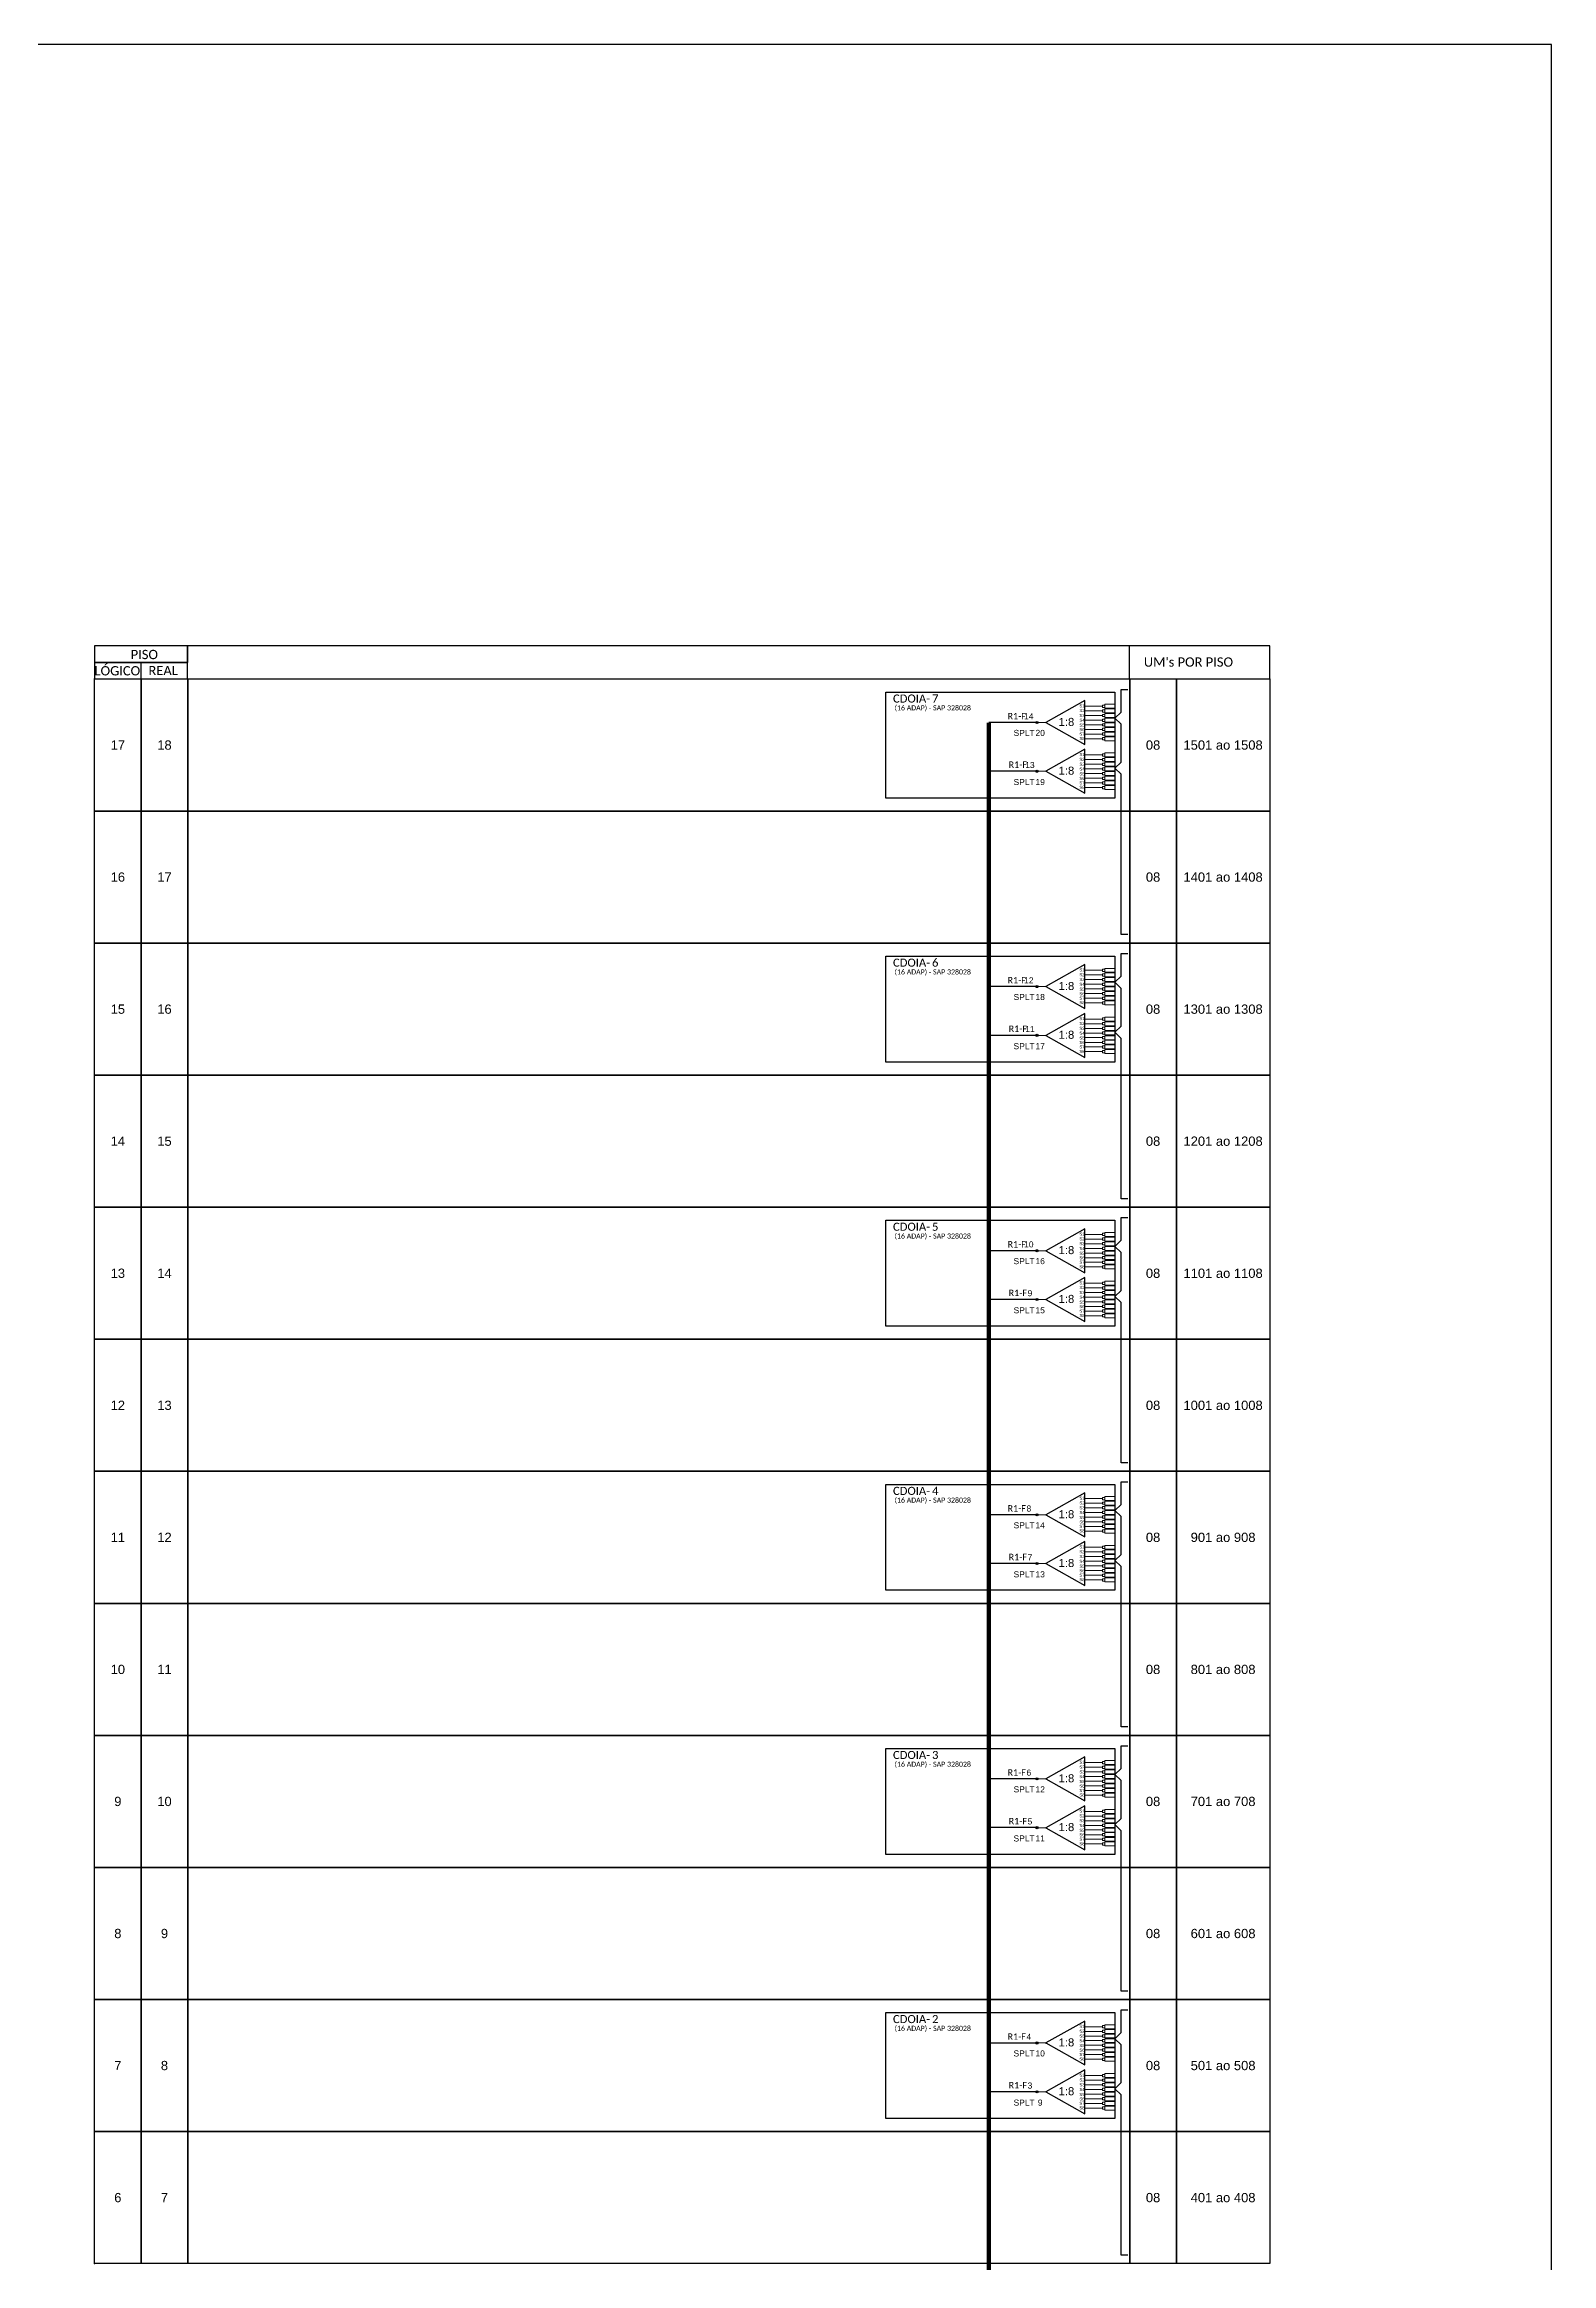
# Model space of a CAD drawing. Extents: x -89 to 1415, y 705 to 1544.
# Drawn here: x 1121.9 to 1414.5, y 1112.9 to 1543.6 of the extents above; entities that cross this region are included whole.
import ezdxf
from ezdxf.enums import TextEntityAlignment as Align

# ---------------------------------------------------------------- set-up
doc = ezdxf.new("R2010")
doc.units = 0
doc.styles.add('ARIAL', font='arial.ttf')
doc.styles.add('WMF-Calibri0', font='calibri.ttf')

# ---------------------------------------------------------------- blocks, each defined once
blk = doc.blocks.new('SPLT_1-8_SC-APC')
at = {"color": 1}
blk.add_lwpolyline([(-7.37, -2.1), (-17.04, -7.55), (-7.37, -13), (-7.37, -2.1)], dxfattribs=at)
at = {"color": 3, "lineweight": 0}
for points in [[(-2.99, -3.51), (-7.37, -3.51)], [(-7.37, -4.66), (-2.99, -4.66)], [(-2.41, -3.02), (-2.41, -4)], [(-2.41, -3.02), (0, -3.02)], [(-2.41, -4), (0, -4)], [(-2.41, -4.17), (-2.41, -5.16)], [(-2.41, -4.17), (0, -4.17)], [(-2.41, -5.16), (0, -5.16)], [(-2.41, -5.32), (-2.41, -6.31)], [(-2.41, -5.32), (0, -5.32)], [(-7.37, -5.82), (-2.99, -5.82)], [(-7.37, -6.97), (-2.99, -6.97)], [(-7.37, -8.12), (-2.99, -8.12)], [(-7.37, -9.28), (-2.99, -9.28)], [(-7.37, -10.43), (-2.99, -10.43)], [(-2.41, -6.31), (0, -6.31)], [(-2.41, -6.48), (-2.41, -7.46)], [(-2.41, -6.48), (0, -6.48)], [(-2.41, -7.46), (0, -7.46)], [(-2.41, -7.63), (-2.41, -8.62)], [(-2.41, -7.63), (0, -7.63)], [(-2.41, -8.62), (0, -8.62)], [(-2.41, -8.78), (-2.41, -9.77)], [(-2.41, -8.78), (0, -8.78)], [(-2.41, -9.77), (0, -9.77)], [(-2.41, -9.94), (-2.41, -10.92)], [(-2.41, -9.94), (0, -9.94)], [(-2.41, -10.92), (0, -10.92)], [(-7.37, -11.58), (-2.99, -11.58)], [(-2.41, -11.09), (-2.41, -12.08)], [(-2.41, -11.09), (0, -11.09)], [(-2.41, -12.08), (0, -12.08)]]:
    blk.add_lwpolyline(points, dxfattribs=at)
for points in [[(-2.99, -3.22), (-2.41, -3.22), (-2.41, -3.8), (-2.99, -3.8)], [(-2.99, -4.38), (-2.41, -4.38), (-2.41, -4.95), (-2.99, -4.95)], [(-2.99, -5.53), (-2.41, -5.53), (-2.41, -6.1), (-2.99, -6.1)], [(-2.99, -6.68), (-2.41, -6.68), (-2.41, -7.26), (-2.99, -7.26)], [(-2.99, -7.84), (-2.41, -7.84), (-2.41, -8.41), (-2.99, -8.41)], [(-2.99, -8.99), (-2.41, -8.99), (-2.41, -9.56), (-2.99, -9.56)], [(-2.99, -10.14), (-2.41, -10.14), (-2.41, -10.72), (-2.99, -10.72)], [(-2.99, -11.3), (-2.41, -11.3), (-2.41, -11.87), (-2.99, -11.87)]]:
    blk.add_lwpolyline(points, close=True, dxfattribs=at)
at = {"color": 1, "lineweight": 0}
blk.add_lwpolyline([(-17.04, -7.55), (-19.26, -7.55)], dxfattribs=at)
at = {"color": 1, "style": 'ARIAL'}
for s, height, p in [('S1', 0.75, (-8.74, -3.78)), ('S2', 0.75, (-8.74, -4.97)), ('S3', 0.75, (-8.74, -6.18)), ('1:8', 2, (-13.91, -8.4)), ('S4', 0.75, (-8.74, -7.36)), ('S5', 0.75, (-8.74, -8.57)), ('S6', 0.75, (-8.74, -9.69)), ('S7', 0.75, (-8.74, -10.78)), ('S8', 0.75, (-8.74, -11.9))]:
    blk.add_text(s, height=height, dxfattribs=at).set_placement(p)

msp = doc.modelspace()

# ---------------------------------------------------------------- hatches: boundary and pattern name
h = msp.add_hatch(color=3)
h.dxf.hatch_style = 1
edge = h.paths.add_edge_path()
edge.add_arc((1314.62, 1411.99), 0.201, 0, 360)
h = msp.add_hatch(color=3)
h.dxf.hatch_style = 1
edge = h.paths.add_edge_path()
edge.add_arc((1314.62, 1402.53), 0.201, 0, 360)
h = msp.add_hatch(color=3)
h.dxf.hatch_style = 1
edge = h.paths.add_edge_path()
edge.add_arc((1314.62, 1360.74), 0.201, 0, 360)
h = msp.add_hatch(color=3)
h.dxf.hatch_style = 1
edge = h.paths.add_edge_path()
edge.add_arc((1314.62, 1351.28), 0.201, 0, 360)
h = msp.add_hatch(color=3)
h.dxf.hatch_style = 1
edge = h.paths.add_edge_path()
edge.add_arc((1314.62, 1309.49), 0.201, 0, 360)
h = msp.add_hatch(color=3)
h.dxf.hatch_style = 1
edge = h.paths.add_edge_path()
edge.add_arc((1314.62, 1300.03), 0.201, 0, 360)
h = msp.add_hatch(color=3)
h.dxf.hatch_style = 1
edge = h.paths.add_edge_path()
edge.add_arc((1314.62, 1258.24), 0.201, 0, 360)
h = msp.add_hatch(color=3)
h.dxf.hatch_style = 1
edge = h.paths.add_edge_path()
edge.add_arc((1314.62, 1248.78), 0.201, 0, 360)
h = msp.add_hatch(color=3)
h.dxf.hatch_style = 1
edge = h.paths.add_edge_path()
edge.add_arc((1314.62, 1206.99), 0.201, 0, 360)
h = msp.add_hatch(color=3)
h.dxf.hatch_style = 1
edge = h.paths.add_edge_path()
edge.add_arc((1314.62, 1197.53), 0.201, 0, 360)
h = msp.add_hatch(color=3)
h.dxf.hatch_style = 1
edge = h.paths.add_edge_path()
edge.add_arc((1314.62, 1155.74), 0.201, 0, 360)
h = msp.add_hatch(color=3)
h.dxf.hatch_style = 1
edge = h.paths.add_edge_path()
edge.add_arc((1314.62, 1146.27), 0.201, 0, 360)

# ---------------------------------------------------------------- linework, layer by layer
for points in [[(820.5, 1543.59), (820.5, 705.02), (1414.5, 705.02), (1414.5, 1543.59), (820.5, 1543.59)], [(1149.75, 1420.44), (1359.78, 1420.44), (1359.78, 1426.87), (1149.75, 1426.87), (1149.75, 1426.87), (1149.75, 1423.65)], [(1332.58, 1420.44), (1332.58, 1426.87)], [(1140.7, 1420.44), (1140.7, 1423.65)]]:
    msp.add_lwpolyline(points)
for points in [[(1131.64, 1423.65), (1149.75, 1423.65), (1149.75, 1426.87), (1131.64, 1426.87)], [(1131.64, 1420.44), (1149.75, 1420.44), (1149.75, 1423.65), (1131.64, 1423.65)], [(1131.67, 1420.44), (1140.73, 1420.44), (1140.73, 1394.81), (1131.67, 1394.81)], [(1140.73, 1420.44), (1149.78, 1420.44), (1149.78, 1394.81), (1140.73, 1394.81)], [(1149.78, 1420.44), (1332.61, 1420.44), (1332.61, 1394.81), (1149.78, 1394.81)], [(1332.61, 1420.44), (1341.67, 1420.44), (1341.67, 1394.81), (1332.61, 1394.81)], [(1341.67, 1420.44), (1359.78, 1420.44), (1359.78, 1394.81), (1341.67, 1394.81)], [(1131.67, 1394.81), (1140.73, 1394.81), (1140.73, 1369.18), (1131.67, 1369.18)], [(1140.73, 1394.81), (1149.78, 1394.81), (1149.78, 1369.18), (1140.73, 1369.18)], [(1149.78, 1394.81), (1332.61, 1394.81), (1332.61, 1369.18), (1149.78, 1369.18)], [(1332.61, 1394.81), (1341.67, 1394.81), (1341.67, 1369.18), (1332.61, 1369.18)], [(1341.67, 1394.81), (1359.78, 1394.81), (1359.78, 1369.18), (1341.67, 1369.18)], [(1131.67, 1369.18), (1140.73, 1369.18), (1140.73, 1343.56), (1131.67, 1343.56)], [(1140.73, 1369.18), (1149.78, 1369.18), (1149.78, 1343.56), (1140.73, 1343.56)], [(1149.78, 1369.18), (1332.61, 1369.18), (1332.61, 1343.56), (1149.78, 1343.56)], [(1332.61, 1369.18), (1341.67, 1369.18), (1341.67, 1343.56), (1332.61, 1343.56)], [(1341.67, 1369.18), (1359.78, 1369.18), (1359.78, 1343.56), (1341.67, 1343.56)], [(1131.67, 1343.56), (1140.73, 1343.56), (1140.73, 1317.93), (1131.67, 1317.93)], [(1140.73, 1343.56), (1149.78, 1343.56), (1149.78, 1317.93), (1140.73, 1317.93)], [(1149.78, 1343.56), (1332.61, 1343.56), (1332.61, 1317.93), (1149.78, 1317.93)], [(1332.61, 1343.56), (1341.67, 1343.56), (1341.67, 1317.93), (1332.61, 1317.93)], [(1341.67, 1343.56), (1359.78, 1343.56), (1359.78, 1317.93), (1341.67, 1317.93)], [(1131.67, 1317.93), (1140.73, 1317.93), (1140.73, 1292.31), (1131.67, 1292.31)], [(1140.73, 1317.93), (1149.78, 1317.93), (1149.78, 1292.31), (1140.73, 1292.31)], [(1149.78, 1317.93), (1332.61, 1317.93), (1332.61, 1292.31), (1149.78, 1292.31)], [(1332.61, 1317.93), (1341.67, 1317.93), (1341.67, 1292.31), (1332.61, 1292.31)], [(1341.67, 1317.93), (1359.78, 1317.93), (1359.78, 1292.31), (1341.67, 1292.31)], [(1131.67, 1292.31), (1140.73, 1292.31), (1140.73, 1266.68), (1131.67, 1266.68)], [(1140.73, 1292.31), (1149.78, 1292.31), (1149.78, 1266.68), (1140.73, 1266.68)], [(1149.78, 1292.31), (1332.61, 1292.31), (1332.61, 1266.68), (1149.78, 1266.68)], [(1332.61, 1292.31), (1341.67, 1292.31), (1341.67, 1266.68), (1332.61, 1266.68)], [(1341.67, 1292.31), (1359.78, 1292.31), (1359.78, 1266.68), (1341.67, 1266.68)], [(1131.67, 1266.68), (1140.73, 1266.68), (1140.73, 1241.06), (1131.67, 1241.06)], [(1140.73, 1266.68), (1149.78, 1266.68), (1149.78, 1241.06), (1140.73, 1241.06)], [(1149.78, 1266.68), (1332.61, 1266.68), (1332.61, 1241.06), (1149.78, 1241.06)], [(1332.61, 1266.68), (1341.67, 1266.68), (1341.67, 1241.06), (1332.61, 1241.06)], [(1341.67, 1266.68), (1359.78, 1266.68), (1359.78, 1241.06), (1341.67, 1241.06)], [(1131.67, 1241.06), (1140.73, 1241.06), (1140.73, 1215.43), (1131.67, 1215.43)], [(1140.73, 1241.06), (1149.78, 1241.06), (1149.78, 1215.43), (1140.73, 1215.43)], [(1149.78, 1241.06), (1332.61, 1241.06), (1332.61, 1215.43), (1149.78, 1215.43)], [(1332.61, 1241.06), (1341.67, 1241.06), (1341.67, 1215.43), (1332.61, 1215.43)], [(1341.67, 1241.06), (1359.78, 1241.06), (1359.78, 1215.43), (1341.67, 1215.43)], [(1131.67, 1215.43), (1140.73, 1215.43), (1140.73, 1189.81), (1131.67, 1189.81)], [(1140.73, 1215.43), (1149.78, 1215.43), (1149.78, 1189.81), (1140.73, 1189.81)], [(1149.78, 1215.43), (1332.61, 1215.43), (1332.61, 1189.81), (1149.78, 1189.81)], [(1332.61, 1215.43), (1341.67, 1215.43), (1341.67, 1189.81), (1332.61, 1189.81)], [(1341.67, 1215.43), (1359.78, 1215.43), (1359.78, 1189.81), (1341.67, 1189.81)], [(1131.67, 1189.81), (1140.73, 1189.81), (1140.73, 1164.18), (1131.67, 1164.18)], [(1140.73, 1189.81), (1149.78, 1189.81), (1149.78, 1164.18), (1140.73, 1164.18)], [(1149.78, 1189.81), (1332.61, 1189.81), (1332.61, 1164.18), (1149.78, 1164.18)], [(1332.61, 1189.81), (1341.67, 1189.81), (1341.67, 1164.18), (1332.61, 1164.18)], [(1341.67, 1189.81), (1359.78, 1189.81), (1359.78, 1164.18), (1341.67, 1164.18)], [(1131.67, 1164.18), (1140.73, 1164.18), (1140.73, 1138.55), (1131.67, 1138.55)], [(1140.73, 1164.18), (1149.78, 1164.18), (1149.78, 1138.55), (1140.73, 1138.55)], [(1149.78, 1164.18), (1332.61, 1164.18), (1332.61, 1138.55), (1149.78, 1138.55)], [(1332.61, 1164.18), (1341.67, 1164.18), (1341.67, 1138.55), (1332.61, 1138.55)], [(1341.67, 1164.18), (1359.78, 1164.18), (1359.78, 1138.55), (1341.67, 1138.55)], [(1131.67, 1138.55), (1140.73, 1138.55), (1140.73, 1112.93), (1131.67, 1112.93)], [(1140.73, 1138.55), (1149.78, 1138.55), (1149.78, 1112.93), (1140.73, 1112.93)], [(1149.78, 1138.55), (1332.61, 1138.55), (1332.61, 1112.93), (1149.78, 1112.93)], [(1332.61, 1138.55), (1341.67, 1138.55), (1341.67, 1112.93), (1332.61, 1112.93)], [(1341.67, 1138.55), (1359.78, 1138.55), (1359.78, 1112.93), (1341.67, 1112.93)]]:
    msp.add_lwpolyline(points, close=True)
at = {"color": 1}
for points in [[(1329.69, 1399.2), (1329.69, 1399.2), (1329.69, 1397.34), (1285.28, 1397.34), (1285.28, 1417.9), (1288.12, 1417.9)], [(1329.69, 1347.95), (1329.69, 1347.95), (1329.69, 1346.09), (1285.28, 1346.09), (1285.28, 1366.65), (1288.12, 1366.65)], [(1329.69, 1296.7), (1329.69, 1296.7), (1329.69, 1294.84), (1285.28, 1294.84), (1285.28, 1315.4), (1288.12, 1315.4)], [(1329.69, 1245.45), (1329.69, 1245.45), (1329.69, 1243.59), (1285.28, 1243.59), (1285.28, 1264.15), (1288.12, 1264.15)], [(1329.69, 1194.2), (1329.69, 1194.2), (1329.69, 1192.34), (1285.28, 1192.34), (1285.28, 1212.9), (1288.12, 1212.9)], [(1329.69, 1142.95), (1329.69, 1142.95), (1329.69, 1141.09), (1285.28, 1141.09), (1285.28, 1161.65), (1288.12, 1161.65)]]:
    msp.add_lwpolyline(points, dxfattribs=at)
for points in [[(1285.28, 1417.9), (1329.69, 1417.9), (1329.69, 1397.34), (1285.28, 1397.34)], [(1285.28, 1366.65), (1329.69, 1366.65), (1329.69, 1346.09), (1285.28, 1346.09)], [(1285.28, 1315.4), (1329.69, 1315.4), (1329.69, 1294.84), (1285.28, 1294.84)], [(1285.28, 1264.15), (1329.69, 1264.15), (1329.69, 1243.59), (1285.28, 1243.59)], [(1285.28, 1212.9), (1329.69, 1212.9), (1329.69, 1192.34), (1285.28, 1192.34)], [(1285.28, 1161.65), (1329.69, 1161.65), (1329.69, 1141.09), (1285.28, 1141.09)]]:
    msp.add_lwpolyline(points, close=True, dxfattribs=at)
at = {"color": 3}
for points in [[(1332.21, 1370.83), (1330.92, 1370.83), (1330.92, 1397.51), (1330.92, 1397.51), (1330.92, 1401.94), (1329.69, 1403.12), (1330.92, 1404.3), (1330.92, 1407.22), (1330.92, 1407.22), (1330.92, 1411.65), (1329.69, 1412.83), (1330.92, 1414.01), (1330.92, 1418.43), (1332.21, 1418.43)], [(1332.21, 1319.58), (1330.92, 1319.58), (1330.92, 1346.26), (1330.92, 1346.26), (1330.92, 1350.69), (1329.69, 1351.87), (1330.92, 1353.05), (1330.92, 1355.97), (1330.92, 1355.97), (1330.92, 1360.4), (1329.69, 1361.58), (1330.92, 1362.76), (1330.92, 1367.18), (1332.21, 1367.18)], [(1332.21, 1268.33), (1330.92, 1268.33), (1330.92, 1295.01), (1330.92, 1295.01), (1330.92, 1299.44), (1329.69, 1300.62), (1330.92, 1301.8), (1330.92, 1304.72), (1330.92, 1304.72), (1330.92, 1309.15), (1329.69, 1310.33), (1330.92, 1311.51), (1330.92, 1315.93), (1332.21, 1315.93)], [(1332.21, 1217.07), (1330.92, 1217.07), (1330.92, 1243.76), (1330.92, 1243.76), (1330.92, 1248.19), (1329.69, 1249.37), (1330.92, 1250.55), (1330.92, 1253.47), (1330.92, 1253.47), (1330.92, 1257.9), (1329.69, 1259.08), (1330.92, 1260.26), (1330.92, 1264.67), (1332.21, 1264.67)], [(1332.21, 1165.82), (1330.92, 1165.82), (1330.92, 1192.51), (1330.92, 1192.51), (1330.92, 1196.94), (1329.69, 1198.12), (1330.92, 1199.3), (1330.92, 1202.22), (1330.92, 1202.22), (1330.92, 1206.65), (1329.69, 1207.83), (1330.92, 1209.01), (1330.92, 1213.42), (1332.21, 1213.42)], [(1332.21, 1114.57), (1330.92, 1114.57), (1330.92, 1141.26), (1330.92, 1141.26), (1330.92, 1145.69), (1329.69, 1146.87), (1330.92, 1148.05), (1330.92, 1150.97), (1330.92, 1150.97), (1330.92, 1155.4), (1329.69, 1156.58), (1330.92, 1157.76), (1330.92, 1162.17), (1332.21, 1162.17)]]:
    msp.add_lwpolyline(points, dxfattribs=at)
at = {"color": 5, "const_width": 0.861}
msp.add_lwpolyline([(1294.6, 979.33), (1294.6, 988.91), (1305.26, 988.91), (1305.26, 1411.99)], dxfattribs=at)
at = {"color": 5}
for points in [[(1314.62, 1411.99), (1305.26, 1411.99)], [(1314.62, 1402.53), (1305.26, 1402.53)], [(1314.62, 1360.74), (1305.26, 1360.74)], [(1314.62, 1351.28), (1305.26, 1351.28)], [(1314.62, 1309.49), (1305.26, 1309.49)], [(1314.62, 1300.03), (1305.26, 1300.03)], [(1314.62, 1258.24), (1305.26, 1258.24)], [(1314.62, 1248.78), (1305.26, 1248.78)], [(1314.62, 1206.99), (1305.26, 1206.99)], [(1314.62, 1197.53), (1305.26, 1197.53)], [(1314.62, 1155.74), (1305.26, 1155.74)], [(1314.62, 1146.27), (1305.26, 1146.27)]]:
    msp.add_lwpolyline(points, dxfattribs=at)
at = {"color": 3}
for centre in [(1314.62, 1411.99), (1314.62, 1402.53), (1314.62, 1360.74), (1314.62, 1351.28), (1314.62, 1309.49), (1314.62, 1300.03), (1314.62, 1258.24), (1314.62, 1248.78), (1314.62, 1206.99), (1314.62, 1197.53), (1314.62, 1155.74), (1314.62, 1146.27)]:
    msp.add_circle(centre, 0.201, dxfattribs=at)
for p in [(1131.67, 1420.44), (1316.36, 1411.99), (1131.67, 1394.81), (1131.67, 1369.18), (1316.36, 1360.74), (1131.67, 1343.56), (1131.67, 1317.93), (1316.36, 1309.49), (1131.67, 1292.31), (1131.67, 1266.68), (1316.36, 1258.24), (1131.67, 1241.06), (1131.67, 1215.43), (1316.36, 1206.99), (1131.67, 1189.81), (1131.67, 1164.18), (1316.36, 1155.74), (1131.67, 1138.55), (1131.67, 1112.93)]:
    msp.add_point(p)

# ---------------------------------------------------------------- block references
at = {"color": 3, "xscale": 0.7826086956521721, "yscale": 0.7826086956521741, "zscale": 0.7826086956521741}
for p in [(1329.69, 1417.9), (1329.69, 1408.44), (1329.69, 1366.65), (1329.69, 1357.19), (1329.69, 1315.4), (1329.69, 1305.93), (1329.69, 1264.15), (1329.69, 1254.68), (1329.69, 1212.9), (1329.69, 1203.43), (1329.69, 1161.65), (1329.69, 1152.18)]:
    msp.add_blockref('SPLT_1-8_SC-APC', p, dxfattribs=at)

# ---------------------------------------------------------------- texts
at = {"style": 'WMF-Calibri0'}
for s, p in [('     PISO', (1135.52, 1424.29)), ('  LÓGICO', (1130.4, 1421.13)), ('    REAL', (1139.61, 1421.18)), ("UM's POR PISO", (1335.35, 1422.83))]:
    msp.add_text(s, height=1.8, dxfattribs=at).set_placement(p)
at = {"color": 1, "style": 'WMF-Calibri0'}
for s, height, p in [('CDOIA-', 1.565, (1286.66, 1415.86)), ('7', 1.57, (1294.23, 1415.86)), ('CDOIA-', 1.565, (1286.66, 1364.61)), ('6', 1.57, (1294.23, 1364.61)), ('CDOIA-', 1.565, (1286.66, 1313.36)), ('5', 1.57, (1294.23, 1313.36)), ('CDOIA-', 1.565, (1286.66, 1262.1)), ('4', 1.57, (1294.23, 1262.1)), ('CDOIA-', 1.565, (1286.66, 1210.85)), ('3', 1.57, (1294.23, 1210.85)), ('CDOIA-', 1.565, (1286.66, 1159.6)), ('2', 1.57, (1294.23, 1159.6))]:
    msp.add_text(s, height=height, dxfattribs=at).set_placement(p)
for p in [(1294.38, 1414.35), (1294.38, 1363.1), (1294.38, 1311.85), (1294.38, 1260.6), (1294.38, 1209.35), (1294.38, 1158.1)]:
    msp.add_text('(16 ADAP) - SAP 328028', height=0.9783, dxfattribs=at).set_placement(p, align=Align.CENTER)
at = {"color": 5, "style": 'WMF-Calibri0'}
for p in [(1308.9, 1412.61), (1309.11, 1403.19), (1308.9, 1361.36), (1309.11, 1351.94), (1308.9, 1310.11), (1309.11, 1300.68), (1308.9, 1258.86), (1309.11, 1249.43), (1308.9, 1207.61), (1309.11, 1198.18), (1308.9, 1156.36), (1309.11, 1146.93)]:
    msp.add_text('R1-F', height=1.252, dxfattribs=at).set_placement(p)
at = {"color": 5, "style": 'ARIAL'}
for s, height, p in [('14', 1.174, (1313.03, 1412.63)), ('13', 1.174, (1313.24, 1403.16)), ('12', 1.174, (1313.03, 1361.38)), ('11', 1.174, (1313.24, 1351.91)), ('10', 1.174, (1313.03, 1310.13)), ('9', 1.17, (1313.24, 1300.66)), ('8', 1.17, (1313.03, 1258.88)), ('7', 1.17, (1313.24, 1249.41)), ('6', 1.17, (1313.03, 1207.63)), ('5', 1.17, (1313.24, 1198.15)), ('4', 1.17, (1313.03, 1156.37)), ('3', 1.17, (1313.24, 1146.9))]:
    msp.add_text(s, height=height, dxfattribs=at).set_placement(p, align=Align.CENTER)
at = {"style": 'ARIAL'}
for s, p in [('17', (1136.2, 1407.62)), ('18', (1145.25, 1407.62)), ('08', (1337.14, 1407.62)), ('1501 ao 1508', (1350.73, 1407.62)), ('16', (1136.2, 1382)), ('17', (1145.25, 1382)), ('08', (1337.14, 1382)), ('1401 ao 1408', (1350.73, 1382)), ('15', (1136.2, 1356.37)), ('16', (1145.25, 1356.37)), ('08', (1337.14, 1356.37)), ('1301 ao 1308', (1350.73, 1356.37)), ('14', (1136.2, 1330.75)), ('15', (1145.25, 1330.75)), ('08', (1337.14, 1330.75)), ('1201 ao 1208', (1350.73, 1330.75)), ('13', (1136.2, 1305.12)), ('14', (1145.25, 1305.12)), ('08', (1337.14, 1305.12)), ('1101 ao 1108', (1350.73, 1305.12)), ('12', (1136.2, 1279.49)), ('13', (1145.25, 1279.49)), ('08', (1337.14, 1279.49)), ('1001 ao 1008', (1350.73, 1279.49)), ('11', (1136.2, 1253.87)), ('12', (1145.25, 1253.87)), ('08', (1337.14, 1253.87)), ('901 ao 908', (1350.73, 1253.87)), ('10', (1136.2, 1228.24)), ('11', (1145.25, 1228.24)), ('08', (1337.14, 1228.24)), ('801 ao 808', (1350.73, 1228.24)), ('9', (1136.2, 1202.62)), ('10', (1145.25, 1202.62)), ('08', (1337.14, 1202.62)), ('701 ao 708', (1350.73, 1202.62)), ('8', (1136.2, 1176.99)), ('9', (1145.25, 1176.99)), ('08', (1337.14, 1176.99)), ('601 ao 608', (1350.73, 1176.99)), ('7', (1136.2, 1151.37)), ('8', (1145.25, 1151.37)), ('08', (1337.14, 1151.37)), ('501 ao 508', (1350.73, 1151.37)), ('6', (1136.2, 1125.74)), ('7', (1145.25, 1125.74)), ('08', (1337.14, 1125.74)), ('401 ao 408', (1350.73, 1125.74))]:
    msp.add_text(s, height=1.8, dxfattribs=at).set_placement(p, align=Align.MIDDLE_CENTER)
at = {"color": 7, "style": 'ARIAL'}
for s, height, p in [('SPLT', 1.174, (1312.11, 1409.39)), ('20', 1.174, (1315.23, 1409.39)), ('SPLT', 1.174, (1312.11, 1399.85)), ('19', 1.174, (1315.23, 1399.85)), ('SPLT', 1.174, (1312.11, 1358.14)), ('18', 1.174, (1315.23, 1358.14)), ('SPLT', 1.174, (1312.11, 1348.6)), ('17', 1.174, (1315.23, 1348.6)), ('SPLT', 1.174, (1312.11, 1306.88)), ('16', 1.174, (1315.23, 1306.88)), ('SPLT', 1.174, (1312.11, 1297.35)), ('15', 1.174, (1315.23, 1297.35)), ('SPLT', 1.174, (1312.11, 1255.63)), ('14', 1.174, (1315.23, 1255.63)), ('SPLT', 1.174, (1312.11, 1246.1)), ('13', 1.174, (1315.23, 1246.1)), ('SPLT', 1.174, (1312.11, 1204.38)), ('12', 1.174, (1315.23, 1204.38)), ('SPLT', 1.174, (1312.11, 1194.85)), ('11', 1.174, (1315.23, 1194.85)), ('SPLT', 1.174, (1312.11, 1153.13)), ('10', 1.174, (1315.23, 1153.13)), ('SPLT', 1.174, (1312.11, 1143.59)), ('9', 1.17, (1315.23, 1143.59))]:
    msp.add_text(s, height=height, dxfattribs=at).set_placement(p, align=Align.CENTER)

doc.saveas('drawing.dxf')
